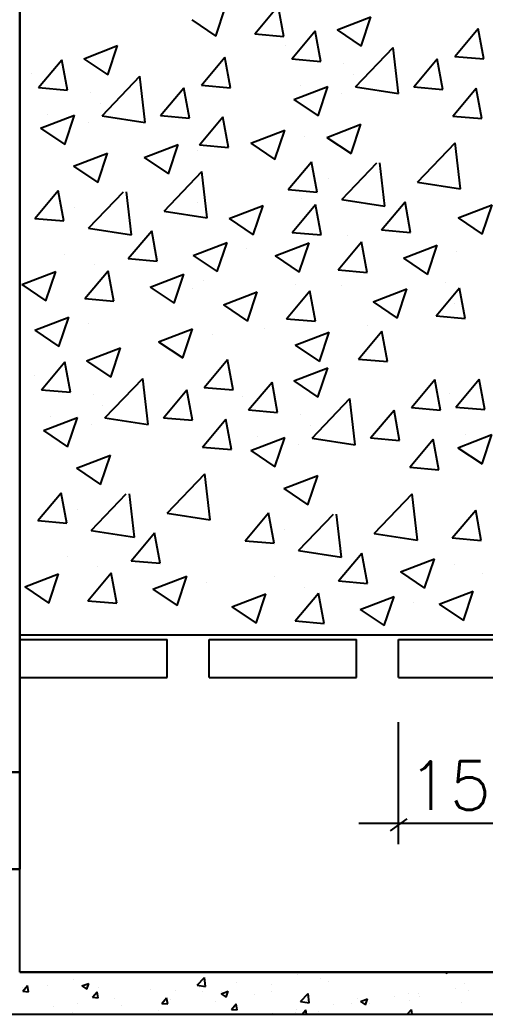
# Model space of a CAD drawing. Extents: x -435 to 5505, y -2177 to 2023.
# Drawn here: x 3576.9 to 3681.7, y -1167.5 to -943.6 of the extents above; entities that cross this region are included whole.
import ezdxf

# ---------------------------------------------------------------- set-up
doc = ezdxf.new("R2010")
doc.units = 0
doc.header["$MEASUREMENT"] = 0
doc.layers.get('0').update_dxf_attribs({"linetype": 'CONTINUOUS'})
doc.layers.add('COTAS', color=1, linetype='CONTINUOUS')
doc.layers.add('HIDRA', color=1, linetype='CONTINUOUS')
doc.styles.add('ROMANS', font='romans')

msp = doc.modelspace()

# ---------------------------------------------------------------- linework, layer by layer
for p, q in [((3576.90906, -1083.16955), (3576.90906, -655.82447)), ((3576.90906, -1083.16955), (3610.07331, -1083.16955)), ((3576.90906, -1083.16955), (3576.90906, -1091.6975)), ((3610.07331, -1091.6975), (3610.07331, -1083.16955)), ((3619.54881, -1083.16955), (3652.71306, -1083.16955)), ((3619.54881, -1091.6975), (3619.54881, -1083.16955)), ((3652.71306, -1091.6975), (3652.71306, -1083.16955)), ((3662.18856, -1083.16955), (3695.35282, -1083.16955)), ((3662.18856, -1091.6975), (3662.18856, -1083.16955)), ((3576.90906, -1158.02601), (3576.90906, -1091.6975)), ((3576.90906, -1091.6975), (3610.07331, -1091.6975)), ((3619.54881, -1091.6975), (3652.71306, -1091.6975)), ((3662.18856, -1091.6975), (3695.35282, -1091.6975)), ((3576.90906, -1134.33725), (3576.90906, -1110.6485)), ((3576.90906, -1158.02601), (3576.90906, -1134.33725)), ((3576.90906, -1158.02601), (3804.32107, -1158.02601)), ((3567.43356, -1167.50151), (3813.79657, -1167.50151))]:
    msp.add_line(p, q)
at = {"linetype": 'CONTINUOUS'}
for p, q in [((3576.90906, -1113.01998), (3576.90906, -731.37366)), ((3576.90906, -731.37366), (3576.90906, -1113.01998)), ((3576.90906, -816.90798), (3576.90906, -1082.0975)), ((3576.90906, -816.90798), (3576.90906, -1082.0975)), ((3576.90906, -1082.0975), (3804.32107, -1082.0975)), ((3576.90906, -1082.0975), (3804.32107, -1082.0975)), ((3567.44963, -1113.02919), (3576.90906, -1113.01998)), ((3576.90906, -1113.01998), (3567.44963, -1113.02919)), ((3576.90906, -1134.85998), (3567.43355, -1134.85999)), ((3576.90906, -1158.02601), (3576.90906, -1134.85998)), ((3804.32107, -1158.02601), (3576.90906, -1158.02601)), ((3567.43356, -1167.50151), (3813.79657, -1167.50151))]:
    msp.add_line(p, q, dxfattribs=at)
at = {"color": 0, "linetype": 'CONTINUOUS'}
for p, q in [((3621.01071, -947.25226), (3623.22488, -940.65339)), ((3629.79689, -946.72894), (3635.06132, -940.45504)), ((3636.32419, -947.30019), (3635.06156, -940.45524)), ((3615.57862, -943.58821), (3621.01047, -947.25205)), ((3648.31626, -945.84371), (3655.96228, -942.90868)), ((3653.74844, -949.50785), (3655.96261, -942.90898)), ((3629.79689, -946.72894), (3636.32396, -947.29999)), ((3638.14011, -952.35309), (3643.40454, -946.07918)), ((3644.66753, -952.92443), (3643.4049, -946.07948)), ((3648.31626, -945.84371), (3653.74811, -949.50755)), ((3674.81573, -951.80945), (3680.08016, -945.53554)), ((3681.34309, -952.38074), (3680.08046, -945.53579)), ((3591.25981, -952.32495), (3598.90584, -949.38992)), ((3596.69199, -955.98909), (3598.90617, -949.39022)), ((3636.64353, -949.25035), (3636.64353, -949.25035)), ((3652.44897, -958.68354), (3660.95439, -949.81906)), ((3662.16119, -960.19009), (3660.95473, -949.81938)), ((3581.08366, -958.83433), (3586.34809, -952.56042)), ((3587.61108, -959.40567), (3586.34845, -952.56072)), ((3591.25981, -952.32495), (3596.69167, -955.98879)), ((3617.75928, -958.29069), (3623.02371, -952.01678)), ((3624.28664, -958.86198), (3623.02401, -952.01703)), ((3638.14011, -952.35309), (3644.66718, -952.92413)), ((3649.83662, -953.42146), (3649.83662, -953.42146)), ((3665.61076, -958.66198), (3670.87519, -952.38808)), ((3672.13812, -959.23333), (3670.87548, -952.38839)), ((3674.81573, -951.80945), (3681.3428, -952.38049)), ((3579.58709, -955.73159), (3579.58709, -955.73159)), ((3652.01399, -955.90092), (3652.01399, -955.90092)), ((3595.39252, -965.16478), (3603.89794, -956.3003)), ((3605.10475, -966.67133), (3603.89828, -956.30062)), ((3617.75928, -958.29069), (3624.28635, -958.86173)), ((3581.08366, -958.83433), (3587.61073, -959.40537)), ((3592.78018, -959.9027), (3592.78018, -959.9027)), ((3608.55431, -965.14322), (3613.81875, -958.86932)), ((3615.08167, -965.71457), (3613.81904, -958.86962)), ((3638.60381, -961.51396), (3646.24984, -958.57893)), ((3640.19434, -958.43298), (3640.19434, -958.43298)), ((3644.03593, -965.17808), (3646.25011, -958.57921)), ((3649.34133, -960.16664), (3649.34133, -960.16664)), ((3652.44897, -958.68354), (3662.16086, -960.18976)), ((3665.61076, -958.66198), (3672.13783, -959.23302)), ((3674.40653, -965.2477), (3679.67096, -958.9738)), ((3680.93382, -965.81901), (3679.67119, -958.97406)), ((3594.95755, -962.38216), (3594.95755, -962.38216)), ((3638.60381, -961.51396), (3644.03567, -965.1778)), ((3581.54737, -967.9952), (3589.19339, -965.06017)), ((3583.1379, -964.91422), (3583.1379, -964.91422)), ((3586.97948, -971.65932), (3589.19366, -965.06045)), ((3592.28488, -966.64788), (3592.28488, -966.64788)), ((3595.39252, -965.16478), (3605.10441, -966.671)), ((3608.55431, -965.14322), (3615.08138, -965.71426)), ((3617.35008, -971.72894), (3622.61451, -965.45504)), ((3623.87737, -972.30025), (3622.61474, -965.4553)), ((3646.03886, -970.04601), (3653.68489, -967.11097)), ((3651.47101, -973.71007), (3653.68519, -967.11121)), ((3674.40653, -965.2477), (3680.93359, -965.81875)), ((3581.54737, -967.9952), (3586.97922, -971.65904)), ((3628.89137, -971.3511), (3636.53739, -968.41607)), ((3634.32342, -975.01519), (3636.5376, -968.41633)), ((3604.90172, -974.59172), (3612.54775, -971.65669)), ((3610.33378, -978.25581), (3612.54795, -971.65695)), ((3617.35008, -971.72894), (3623.87715, -972.29999)), ((3628.89137, -971.3511), (3634.32322, -975.01493)), ((3640.95507, -969.77843), (3640.95507, -969.77843)), ((3646.03886, -970.04601), (3651.47072, -973.70984)), ((3666.44189, -980.15307), (3674.94732, -971.28859)), ((3676.15403, -981.65954), (3674.94757, -971.28884)), ((3588.98241, -976.52725), (3596.62844, -973.59221)), ((3594.41457, -980.19131), (3596.62874, -973.59245)), ((3616.96543, -973.01905), (3616.96543, -973.01905)), ((3604.90172, -974.59172), (3610.33358, -978.25555)), ((3637.32171, -981.8221), (3642.58614, -975.54819)), ((3643.84899, -982.39346), (3642.58636, -975.54851)), ((3649.37078, -984.03316), (3657.25535, -975.81574)), ((3659.08302, -985.53963), (3657.9518, -975.81574)), ((3588.98241, -976.52725), (3594.41427, -980.19108)), ((3609.38544, -986.63431), (3617.89087, -977.76983)), ((3619.09758, -988.14078), (3617.89112, -977.77008)), ((3646.31518, -979.27449), (3646.31518, -979.27449)), ((3666.44189, -980.15307), (3676.15378, -981.65929)), ((3580.26526, -988.30334), (3585.52969, -982.02943)), ((3586.79255, -988.8747), (3585.52992, -982.02975)), ((3592.31433, -990.5144), (3600.1989, -982.29698)), ((3602.02657, -992.02087), (3600.89536, -982.29698)), ((3637.32171, -981.8221), (3643.84877, -982.39314)), ((3616.96542, -984.68527), (3616.96542, -984.68527)), ((3638.22568, -991.44949), (3643.49012, -985.17558)), ((3640.31224, -983.82732), (3640.31224, -983.82732)), ((3644.75298, -992.02073), (3643.49035, -985.17578)), ((3649.37078, -984.03316), (3659.08267, -985.53938)), ((3658.36735, -990.86922), (3663.63178, -984.59531)), ((3664.89477, -991.4405), (3663.63214, -984.59555)), ((3589.25873, -985.75573), (3589.25873, -985.75573)), ((3609.38544, -986.63431), (3619.09734, -988.14053)), ((3624.00741, -988.30876), (3631.65343, -985.37372)), ((3629.37304, -986.15363), (3629.37304, -986.15363)), ((3629.4395, -991.9728), (3631.65367, -985.37394)), ((3675.57392, -988.20232), (3683.21994, -985.26729)), ((3681.00597, -991.86641), (3683.22015, -985.26755)), ((3580.26526, -988.30334), (3586.79233, -988.87438)), ((3624.00741, -988.30876), (3629.43926, -991.97259)), ((3675.57392, -988.20232), (3681.00577, -991.86615)), ((3592.31433, -990.5144), (3602.02622, -992.02062)), ((3601.3109, -997.35046), (3606.57533, -991.07655)), ((3607.83832, -997.92174), (3606.57569, -991.07679)), ((3638.22568, -991.44949), (3644.75275, -992.02053)), ((3644.03868, -989.89898), (3644.03868, -989.89898)), ((3658.36735, -990.86922), (3664.89442, -991.44026)), ((3615.92399, -996.62793), (3623.57001, -993.6929)), ((3621.35605, -1000.29202), (3623.57022, -993.69316)), ((3634.38131, -996.73437), (3642.02733, -993.79933)), ((3639.8134, -1000.39841), (3642.02757, -993.79954)), ((3648.59958, -999.8751), (3653.86401, -993.60119)), ((3650.68614, -992.25293), (3650.68614, -992.25293)), ((3655.12688, -1000.44634), (3653.86425, -993.60139)), ((3586.98223, -996.38022), (3586.98223, -996.38022)), ((3627.9877, -995.05526), (3627.9877, -995.05526)), ((3639.74694, -994.57924), (3639.74694, -994.57924)), ((3663.25491, -997.27605), (3670.90093, -994.34102)), ((3668.68696, -1000.94014), (3670.90114, -994.34128)), ((3675.31861, -995.70338), (3675.31861, -995.70338)), ((3601.3109, -997.35046), (3607.83797, -997.9215)), ((3615.92399, -996.62793), (3621.35585, -1000.29176)), ((3634.38131, -996.73437), (3639.81316, -1000.3982)), ((3663.25491, -997.27605), (3668.68676, -1000.93988)), ((3577.32486, -1003.21561), (3584.97089, -1000.28057)), ((3582.75695, -1006.87965), (3584.97113, -1000.28078)), ((3591.54314, -1006.35634), (3596.80757, -1000.08243)), ((3593.62969, -998.73417), (3593.62969, -998.73417)), ((3598.07044, -1006.92758), (3596.8078, -1000.08263)), ((3606.19846, -1003.75729), (3613.84448, -1000.82226)), ((3611.63051, -1007.42138), (3613.84469, -1000.82252)), ((3648.59958, -999.8751), (3655.12665, -1000.44614)), ((3582.69049, -1001.06048), (3582.69049, -1001.06048)), ((3618.26216, -1002.18462), (3618.26216, -1002.18462)), ((3672.73068, -1002.62291), (3672.73068, -1002.62291)), ((3577.32486, -1003.21561), (3582.75672, -1006.87944)), ((3606.19846, -1003.75729), (3611.63031, -1007.42112)), ((3615.66869, -1004.12899), (3615.66869, -1004.12899)), ((3622.71067, -1007.75247), (3630.3567, -1004.81744)), ((3628.14276, -1011.41651), (3630.35694, -1004.81765)), ((3636.92895, -1010.8932), (3642.19338, -1004.6193)), ((3639.0155, -1003.27104), (3639.0155, -1003.27104)), ((3643.45625, -1011.46444), (3642.19362, -1004.61949)), ((3649.38386, -1003.48086), (3649.38386, -1003.48086)), ((3656.42585, -1007.10435), (3664.07187, -1004.16931)), ((3661.79147, -1004.94922), (3661.79147, -1004.94922)), ((3661.85794, -1010.76839), (3664.07211, -1004.16952)), ((3670.64412, -1010.24508), (3675.90855, -1003.97117)), ((3677.17142, -1010.81632), (3675.90879, -1003.97137)), ((3591.54314, -1006.35634), (3598.0702, -1006.92738)), ((3628.0763, -1005.59735), (3628.0763, -1005.59735)), ((3656.42585, -1007.10435), (3661.8577, -1010.76818)), ((3674.67024, -1007.36961), (3674.67024, -1007.36961)), ((3622.71067, -1007.75247), (3628.14253, -1011.4163)), ((3580.26371, -1013.47915), (3587.90973, -1010.54411)), ((3585.69577, -1017.14324), (3587.90994, -1010.54438)), ((3592.32741, -1011.90647), (3592.32741, -1011.90647)), ((3636.92895, -1010.8932), (3643.45602, -1011.46424)), ((3670.64412, -1010.24508), (3677.17119, -1010.81612)), ((3580.26371, -1013.47915), (3585.69556, -1017.14298)), ((3608.14357, -1016.07164), (3615.78959, -1013.13661)), ((3613.57562, -1019.73574), (3615.7898, -1013.13687)), ((3631.87791, -1013.20272), (3631.87791, -1013.20272)), ((3638.91989, -1016.8262), (3646.56592, -1013.89117)), ((3644.35198, -1020.49025), (3646.56616, -1013.89138)), ((3653.13817, -1019.96693), (3658.4026, -1013.69303)), ((3655.22472, -1012.34477), (3655.22472, -1012.34477)), ((3659.66547, -1020.53818), (3658.40283, -1013.69323)), ((3608.14357, -1016.07164), (3613.57542, -1019.73548)), ((3620.20727, -1014.49897), (3620.20727, -1014.49897)), ((3644.28552, -1014.67108), (3644.28552, -1014.67108)), ((3591.90818, -1020.37795), (3599.5542, -1017.44292)), ((3597.34036, -1024.04209), (3599.55453, -1017.44322)), ((3638.91989, -1016.8262), (3644.35175, -1020.49004)), ((3581.73203, -1026.88733), (3586.99646, -1020.61342)), ((3588.25945, -1027.45867), (3586.99681, -1020.61372)), ((3591.90818, -1020.37795), (3597.34003, -1024.04178)), ((3618.40765, -1026.34369), (3623.67208, -1020.06978)), ((3624.93501, -1026.91498), (3623.67238, -1020.07003)), ((3653.13817, -1019.96693), (3659.66523, -1020.53798)), ((3638.59073, -1024.91482), (3646.23675, -1021.97978)), ((3644.02291, -1028.57895), (3646.23708, -1021.98009)), ((3580.23545, -1023.78459), (3580.23545, -1023.78459)), ((3596.04089, -1033.21778), (3604.54631, -1024.3533)), ((3605.75311, -1034.72433), (3604.54665, -1024.35362)), ((3628.41458, -1031.42419), (3633.67901, -1025.15029)), ((3634.942, -1031.99553), (3633.67936, -1025.15058)), ((3638.59073, -1024.91482), (3644.02258, -1028.57865)), ((3665.0902, -1030.88055), (3670.35463, -1024.60665)), ((3671.61756, -1031.45184), (3670.35492, -1024.60689)), ((3675.09713, -1030.77607), (3680.36156, -1024.50216)), ((3681.62455, -1031.34741), (3680.36192, -1024.50246)), ((3581.73203, -1026.88733), (3588.2591, -1027.45837)), ((3609.20268, -1033.19622), (3614.46711, -1026.92231)), ((3615.73004, -1033.76757), (3614.4674, -1026.92262)), ((3618.40765, -1026.34369), (3624.93472, -1026.91473)), ((3673.60055, -1027.67333), (3673.60055, -1027.67333)), ((3593.42854, -1027.9557), (3593.42854, -1027.9557)), ((3626.918, -1028.32146), (3626.918, -1028.32146)), ((3642.72344, -1037.75464), (3651.22886, -1028.89017)), ((3652.43566, -1039.26119), (3651.2292, -1028.89049)), ((3595.60591, -1030.43516), (3595.60591, -1030.43516)), ((3628.41458, -1031.42419), (3634.94165, -1031.99523)), ((3655.88523, -1037.73308), (3661.14966, -1031.45918)), ((3662.41258, -1038.30444), (3661.14995, -1031.45949)), ((3665.0902, -1030.88055), (3671.61727, -1031.45159)), ((3675.09713, -1030.77607), (3681.6242, -1031.34711)), ((3582.19573, -1036.0482), (3589.84176, -1033.11317)), ((3583.78626, -1032.96722), (3583.78626, -1032.96722)), ((3587.62785, -1039.71232), (3589.84203, -1033.11345)), ((3596.04089, -1033.21778), (3605.75278, -1034.724)), ((3609.20268, -1033.19622), (3615.72975, -1033.76726)), ((3617.99845, -1039.78194), (3623.26288, -1033.50804)), ((3624.52574, -1040.35325), (3623.26311, -1033.5083)), ((3640.11109, -1032.49256), (3640.11109, -1032.49256)), ((3582.19573, -1036.0482), (3587.62759, -1039.71204)), ((3592.93325, -1034.70088), (3592.93325, -1034.70088)), ((3642.28846, -1034.97203), (3642.28846, -1034.97203)), ((3628.87828, -1040.58507), (3636.52431, -1037.65003)), ((3630.46881, -1037.50408), (3630.46881, -1037.50408)), ((3634.3104, -1044.24918), (3636.52457, -1037.65032)), ((3642.72344, -1037.75464), (3652.43533, -1039.26087)), ((3655.88523, -1037.73308), (3662.4123, -1038.30413)), ((3664.68099, -1044.31881), (3669.94542, -1038.0449)), ((3671.20829, -1044.89011), (3669.94566, -1038.04516)), ((3675.56083, -1039.93694), (3683.20686, -1037.00191)), ((3677.15137, -1036.85596), (3677.15137, -1036.85596)), ((3680.99295, -1043.60106), (3683.20713, -1037.00219)), ((3617.99845, -1039.78194), (3624.52551, -1040.35299)), ((3628.87828, -1040.58507), (3634.31014, -1044.2489)), ((3639.6158, -1039.23774), (3639.6158, -1039.23774)), ((3675.56084, -1039.93694), (3680.99269, -1043.60078)), ((3589.63078, -1044.58025), (3597.27681, -1041.64521)), ((3595.06293, -1048.24431), (3597.27711, -1041.64545)), ((3589.63078, -1044.58025), (3595.06264, -1048.24408)), ((3664.68099, -1044.31881), (3671.20806, -1044.88985)), ((3610.03381, -1054.68731), (3618.53923, -1045.82283)), ((3619.74595, -1056.19378), (3618.53949, -1045.82308)), ((3636.31333, -1049.11711), (3643.95935, -1046.18208)), ((3641.74548, -1052.78118), (3643.95966, -1046.18231)), ((3580.91363, -1056.35634), (3586.17806, -1050.08243)), ((3587.44091, -1056.9277), (3586.17828, -1050.08275)), ((3636.31333, -1049.11711), (3641.74518, -1052.78094)), ((3592.9627, -1058.56739), (3600.84727, -1050.34998)), ((3602.67494, -1060.07387), (3601.54372, -1050.34998)), ((3656.71636, -1059.22418), (3665.22178, -1050.3597)), ((3666.4285, -1060.73064), (3665.22204, -1050.35994)), ((3589.9071, -1053.80873), (3589.9071, -1053.80873)), ((3627.59617, -1060.8932), (3632.86061, -1054.6193)), ((3634.12346, -1061.46457), (3632.86083, -1054.61962)), ((3674.27873, -1060.24508), (3679.54316, -1053.97117)), ((3680.80602, -1060.81644), (3679.54338, -1053.97149)), ((3580.91363, -1056.35634), (3587.44069, -1056.92738)), ((3610.03381, -1054.68731), (3619.7457, -1056.19353)), ((3639.64525, -1063.10426), (3647.52981, -1054.88685)), ((3649.35749, -1064.61073), (3648.22627, -1054.88685)), ((3592.9627, -1058.56739), (3602.67459, -1060.07362)), ((3636.58965, -1058.34559), (3636.58965, -1058.34559)), ((3601.95927, -1065.40346), (3607.2237, -1059.12955)), ((3608.48669, -1065.97474), (3607.22406, -1059.12979)), ((3627.59617, -1060.8932), (3634.12324, -1061.46424)), ((3656.71636, -1059.22418), (3666.42825, -1060.7304)), ((3674.27873, -1060.24508), (3680.80579, -1060.81612)), ((3639.64525, -1063.10426), (3649.35714, -1064.61048)), ((3587.6306, -1064.43322), (3587.6306, -1064.43322)), ((3601.95927, -1065.40346), (3608.48634, -1065.9745)), ((3648.64182, -1069.94032), (3653.90625, -1063.66642)), ((3655.16924, -1070.5116), (3653.90661, -1063.66665)), ((3662.60654, -1067.92155), (3670.25257, -1064.98651)), ((3668.0386, -1071.58564), (3670.25277, -1064.98678)), ((3594.27806, -1066.78717), (3594.27806, -1066.78717)), ((3662.60654, -1067.92155), (3668.0384, -1071.58538)), ((3674.67025, -1066.34887), (3674.67025, -1066.34887)), ((3577.97323, -1071.26861), (3585.61925, -1068.33357)), ((3583.33886, -1069.11348), (3583.33886, -1069.11348)), ((3583.40532, -1074.93265), (3585.61949, -1068.33378)), ((3592.1915, -1074.40934), (3597.45593, -1068.13543)), ((3598.7188, -1074.98058), (3597.45617, -1068.13563)), ((3606.84683, -1071.81029), (3614.49285, -1068.87526)), ((3612.27888, -1075.47438), (3614.49306, -1068.87552)), ((3618.91053, -1070.23762), (3618.91053, -1070.23762)), ((3634.31315, -1068.97009), (3634.31315, -1068.97009)), ((3648.64182, -1069.94032), (3655.16888, -1070.51136)), ((3680.9957, -1068.32196), (3680.9957, -1068.32196)), ((3577.97323, -1071.26861), (3583.40508, -1074.93244)), ((3606.84683, -1071.81029), (3612.27868, -1075.47412)), ((3640.96061, -1071.32404), (3640.96061, -1071.32404)), ((3671.33833, -1075.15735), (3678.98435, -1072.22231)), ((3676.77042, -1078.82139), (3678.9846, -1072.22252)), ((3592.1915, -1074.40934), (3598.71857, -1074.98038)), ((3624.65578, -1075.80547), (3632.3018, -1072.87044)), ((3630.0214, -1073.65035), (3630.0214, -1073.65035)), ((3630.08787, -1079.46951), (3632.30204, -1072.87065)), ((3638.87405, -1078.9462), (3644.13848, -1072.6723)), ((3645.40135, -1079.51744), (3644.13872, -1072.67249)), ((3653.52938, -1076.34716), (3661.1754, -1073.41212)), ((3658.96143, -1080.01125), (3661.17561, -1073.41238)), ((3665.59308, -1074.77448), (3665.59308, -1074.77448)), ((3676.70396, -1073.00222), (3676.70396, -1073.00222)), ((3624.65578, -1075.80547), (3630.08763, -1079.4693)), ((3653.52938, -1076.34716), (3658.96123, -1080.01099)), ((3671.33833, -1075.15735), (3676.77018, -1078.82118)), ((3638.87405, -1078.9462), (3645.40112, -1079.51724)), ((3583.61378, -1158.10671), (3583.61378, -1158.10671)), ((3588.93222, -1159.77095), (3588.93222, -1159.77095)), ((3600.14568, -1158.23318), (3600.14568, -1158.23318)), ((3616.78495, -1161.00806), (3618.48604, -1159.23517)), ((3618.72745, -1161.3095), (3618.48616, -1159.23535)), ((3639.43015, -1158.63831), (3639.43015, -1158.63831)), ((3644.50003, -1159.532), (3644.50003, -1159.532)), ((3672.58011, -1158.02601), (3673.06634, -1158.35397)), ((3673.06646, -1158.35422), (3673.17659, -1158.02601)), ((3577.55242, -1162.33579), (3578.6053, -1161.08101)), ((3577.58881, -1161.40843), (3577.58881, -1161.40843)), ((3578.85795, -1162.45017), (3578.60543, -1161.08118)), ((3583.03765, -1161.01934), (3583.03765, -1161.01934)), ((3590.8557, -1161.16706), (3592.3849, -1160.58005)), ((3590.8557, -1161.16706), (3591.94207, -1161.89982)), ((3591.94219, -1161.9), (3592.38502, -1160.58023)), ((3594.69633, -1161.51194), (3594.69633, -1161.51194)), ((3606.35501, -1162.00453), (3606.35501, -1162.00453)), ((3616.78495, -1161.00806), (3618.72733, -1161.30931)), ((3617.36558, -1161.54317), (3617.36558, -1161.54317)), ((3625.63709, -1160.4542), (3625.63709, -1160.4542)), ((3633.4685, -1160.93017), (3633.4685, -1160.93017)), ((3646.39599, -1160.20638), (3646.39599, -1160.20638)), ((3674.95562, -1161.81884), (3674.95562, -1161.81884)), ((3677.10276, -1160.62913), (3677.10276, -1160.62913)), ((3577.55242, -1162.33579), (3578.85783, -1162.45)), ((3593.21738, -1163.7063), (3594.27026, -1162.45152)), ((3593.21738, -1163.7063), (3594.52279, -1163.82051)), ((3594.52291, -1163.82069), (3594.27039, -1162.4517)), ((3598.1051, -1164.07886), (3598.1051, -1164.07886)), ((3608.88234, -1165.07681), (3609.93523, -1163.82203)), ((3610.18787, -1165.19121), (3609.93535, -1163.82222)), ((3610.91164, -1164.10542), (3610.91164, -1164.10542)), ((3611.89816, -1162.26297), (3611.89816, -1162.26297)), ((3618.0137, -1162.49713), (3618.0137, -1162.49713)), ((3622.2426, -1162.91617), (3623.77181, -1162.32916)), ((3622.2426, -1162.91617), (3623.32898, -1163.64894)), ((3622.25504, -1162.46793), (3622.25504, -1162.46793)), ((3623.32909, -1163.64914), (3623.77193, -1162.32937)), ((3629.67238, -1162.98973), (3629.67238, -1162.98973)), ((3633.65921, -1162.39267), (3633.65921, -1162.39267)), ((3640.0935, -1164.623), (3641.79458, -1162.8501)), ((3641.33106, -1163.48233), (3641.33106, -1163.48233)), ((3642.03599, -1164.92445), (3641.7947, -1162.8503)), ((3652.98974, -1163.97493), (3652.98974, -1163.97493)), ((3653.62951, -1164.66529), (3655.15872, -1164.07828)), ((3654.716, -1165.39828), (3655.15883, -1164.07851)), ((3661.2167, -1163.62761), (3661.2167, -1163.62761)), ((3664.36597, -1162.81543), (3664.36597, -1162.81543)), ((3666.68412, -1162.90781), (3666.68412, -1162.90781)), ((3666.79133, -1163.62715), (3666.79133, -1163.62715)), ((3677.82285, -1162.22899), (3677.82285, -1162.22899)), ((3584.36617, -1165.88762), (3584.36617, -1165.88762)), ((3589.8336, -1165.16782), (3589.8336, -1165.16782)), ((3599.88011, -1165.50358), (3599.88011, -1165.50358)), ((3608.88234, -1165.07681), (3610.18775, -1165.19101)), ((3620.92242, -1164.57897), (3620.92242, -1164.57897)), ((3624.5473, -1166.44731), (3625.60019, -1165.19253)), ((3624.5473, -1166.44731), (3625.85272, -1166.56152)), ((3625.85284, -1166.56173), (3625.60031, -1165.19274)), ((3639.15213, -1166.53246), (3639.15213, -1166.53246)), ((3640.0935, -1164.623), (3642.03587, -1164.92424)), ((3640.47768, -1167.50151), (3641.26515, -1166.56304)), ((3641.43834, -1167.50151), (3641.26527, -1166.56326)), ((3647.42364, -1165.4435), (3647.42364, -1165.4435)), ((3651.62919, -1165.00172), (3651.62919, -1165.00172)), ((3653.62951, -1164.66529), (3654.71588, -1165.39805)), ((3655.57787, -1165.16492), (3655.57787, -1165.16492)), ((3664.10864, -1167.50151), (3665.10312, -1166.46504)), ((3664.64842, -1164.46753), (3664.64842, -1164.46753)), ((3665.22379, -1167.50151), (3665.10324, -1166.46525)), ((3676.30711, -1164.96012), (3676.30711, -1164.96012)), ((3588.66665, -1167.04135), (3588.66665, -1167.04135)), ((3608.18564, -1166.76526), (3608.18564, -1166.76526)), ((3633.68471, -1167.25226), (3633.68471, -1167.25226)), ((3638.8924, -1167.18801), (3638.8924, -1167.18801)), ((3644.23446, -1166.8024), (3644.23446, -1166.8024))]:
    msp.add_line(p, q, dxfattribs=at)
at = {"layer": 'COTAS'}
for p, q in [((3662.05556, -1101.75762), (3662.05556, -1129.25974)), ((3660.35704, -1126.20394), (3664.09378, -1123.48769)), ((3653.22326, -1124.50628), (3704.17885, -1124.50628))]:
    msp.add_line(p, q, dxfattribs=at)
at = {"layer": 'HIDRA', "linetype": 'CONTINUOUS'}
for p, q in [((3530.57706, -1113.01998), (3576.90906, -1113.01998)), ((3576.90906, -1113.01998), (3576.90906, -1134.85998)), ((3530.57706, -1134.85998), (3576.90906, -1134.85998))]:
    msp.add_line(p, q, dxfattribs=at)

# ---------------------------------------------------------------- texts
at = {"layer": 'COTAS', "style": 'ROMANS'}
msp.add_text(' 15', height=10.92, dxfattribs=at).set_placement((3656.78929, -1121.4794))

doc.saveas('drawing.dxf')
